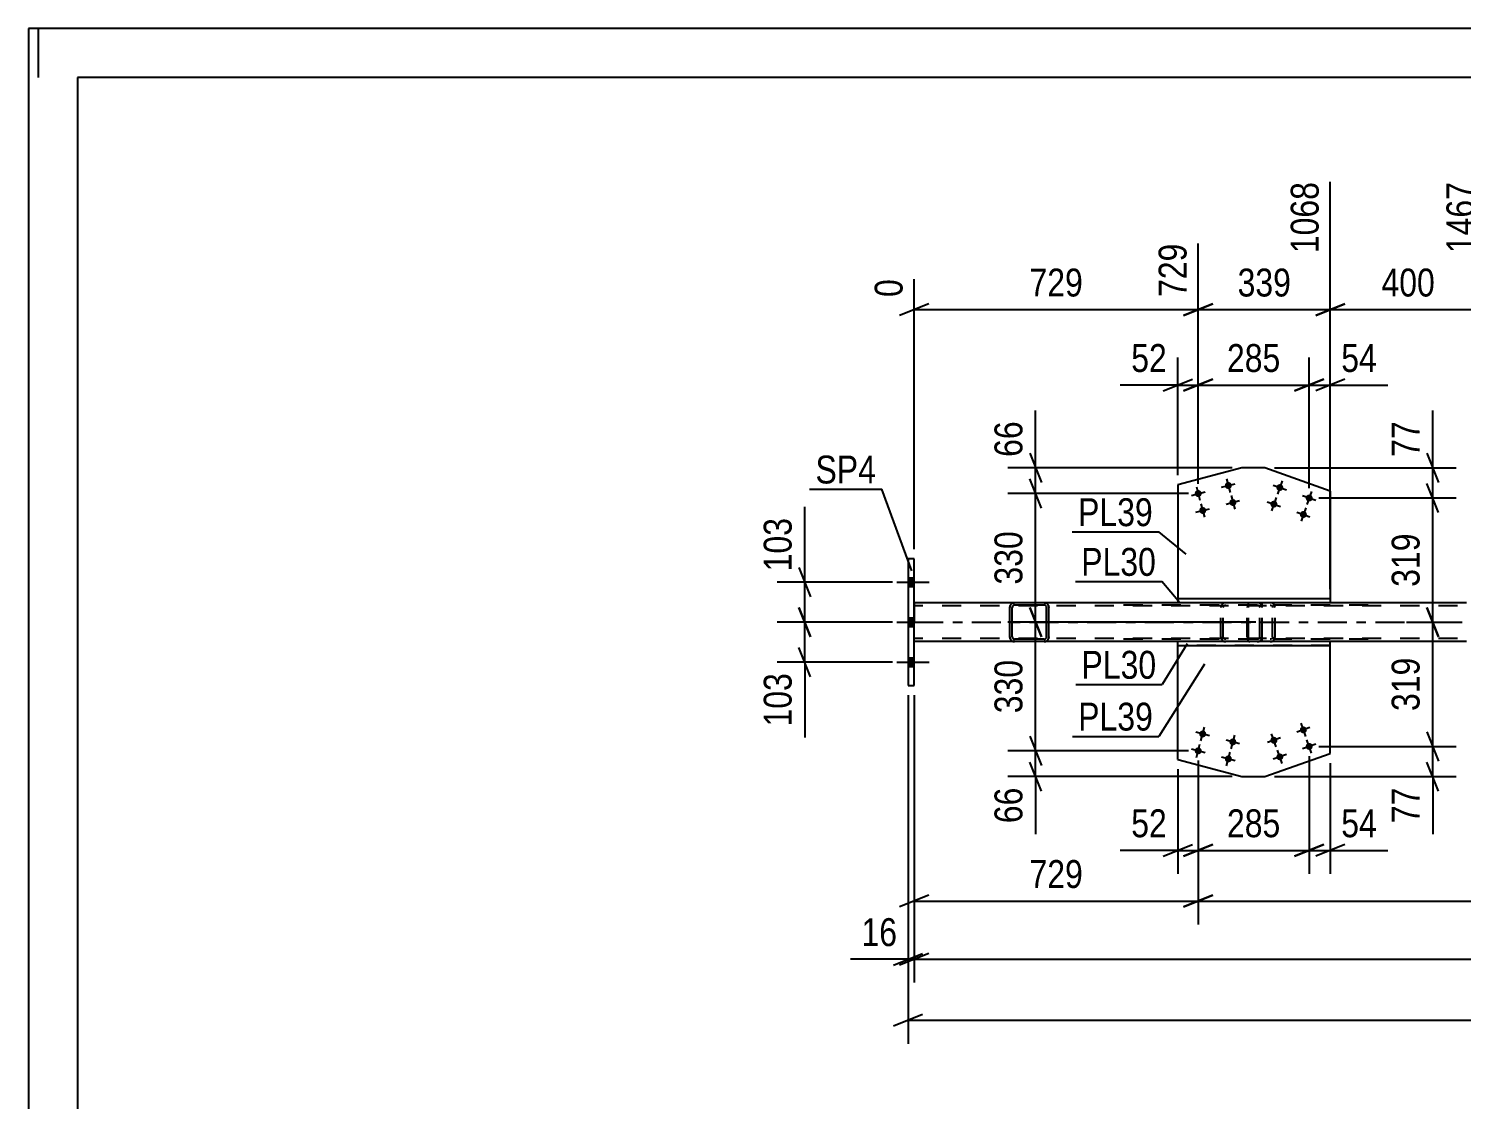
# Model space of a CAD drawing. Header units: millimetres. Extents: x 0 to 841, y 0 to 594.
# Drawn here: x 0 to 147.1, y 484.1 to 594 of the extents above; entities that cross this region are included whole.
import ezdxf

# ---------------------------------------------------------------- set-up
doc = ezdxf.new("R2010")
doc.units = ezdxf.units.MM
doc.linetypes.add('DXK_LINE_DOT2', pattern=[3.9198, 1.9599, -1.9599])
doc.linetypes.add('DXK_LINE_DOT3', pattern=[5.9187, 2.979, -0.9799, 0.9799, -0.9799])
doc.styles.add('Arial Narrow', font='ARIALN.TTF', dxfattribs={"height": 0.2})

# ---------------------------------------------------------------- blocks, each defined once
blk = doc.blocks.new('Unknown-404166606-1135')
at = {"color": 5, "linetype": 'Continuous'}
for p, q in [((841, 594), (0, 594)), ((0, 594), (0, 0)), ((1, 589), (1, 594)), ((836, 589), (5, 589)), ((5, 589), (5, 5))]:
    blk.add_line(p, q, dxfattribs=at)
blk = doc.blocks.new('Part-404166606-1400 - 1346')
at = {"color": 2, "linetype": 'Continuous'}
for p, q in [((124.53, 548.91), (117.96, 547.16)), ((126.9, 548.91), (124.53, 548.91)), ((133.62, 546.52), (126.9, 548.91)), ((117.96, 547.16), (117.96, 535.46)), ((133.62, 546.52), (133.62, 535.46))]:
    blk.add_line(p, q, dxfattribs=at)
at = {"color": 7, "linetype": 'DXK_LINE_DOT2'}
blk.add_line((133.62, 535.46), (117.96, 535.46), dxfattribs=at)
blk = doc.blocks.new('Part-404166606-1504 - 1346')
at = {"color": 2, "linetype": 'Continuous'}
for p, q in [((90.91, 539.56), (90.27, 539.56)), ((90.27, 539.56), (90.27, 526.56)), ((90.91, 526.56), (90.91, 539.56)), ((90.27, 526.56), (90.91, 526.56))]:
    blk.add_line(p, q, dxfattribs=at)
at = {"color": 7, "linetype": 'DXK_LINE_DOT2'}
for p, q in [((90.27, 539.56), (90.27, 526.56)), ((90.91, 526.56), (90.91, 539.56))]:
    blk.add_line(p, q, dxfattribs=at)
blk = doc.blocks.new('Part-404166606-1519 - 1346')
at = {"color": 7, "linetype": 'DXK_LINE_DOT2'}
for p, q in [((125.1, 534.76), (125.08, 534.58)), ((125.08, 531.54), (125.08, 534.58)), ((125.16, 534.91), (125.1, 534.76)), ((125.25, 535.02), (125.16, 534.91)), ((125.22, 534.58), (125.23, 534.67)), ((125.22, 531.54), (125.22, 534.58)), ((125.23, 534.67), (125.26, 534.75)), ((125.35, 535.06), (125.25, 535.02)), ((125.26, 534.75), (125.3, 534.8)), ((125.3, 534.8), (125.35, 534.82)), ((137.51, 535.06), (125.35, 535.06)), ((137.51, 534.82), (125.35, 534.82)), ((126.63, 534.82), (126.63, 535.06)), ((127.64, 535.02), (127.45, 535.06)), ((127.45, 534.82), (127.54, 534.8)), ((127.54, 534.8), (127.62, 534.75)), ((127.62, 534.75), (127.68, 534.67)), ((127.68, 534.67), (127.7, 534.58)), ((127.7, 531.54), (127.7, 534.58)), ((127.93, 534.66), (127.91, 534.76)), ((127.95, 534.58), (127.93, 534.66)), ((127.95, 531.54), (127.95, 534.58)), ((125.08, 531.54), (125.1, 531.35)), ((125.1, 531.35), (125.16, 531.2)), ((125.16, 531.2), (125.25, 531.09)), ((125.23, 531.44), (125.22, 531.54)), ((125.26, 531.37), (125.23, 531.44)), ((125.25, 531.09), (125.35, 531.06)), ((125.3, 531.31), (125.26, 531.37)), ((125.35, 531.3), (125.3, 531.31)), ((137.51, 531.3), (125.35, 531.3)), ((137.51, 531.06), (125.35, 531.06)), ((126.63, 531.06), (126.63, 531.3)), ((127.54, 531.31), (127.45, 531.3)), ((127.45, 531.06), (127.64, 531.09)), ((127.62, 531.37), (127.54, 531.31)), ((127.68, 531.44), (127.62, 531.37)), ((127.7, 531.54), (127.68, 531.44)), ((127.91, 531.35), (127.93, 531.45)), ((127.93, 531.45), (127.95, 531.54))]:
    blk.add_line(p, q, dxfattribs=at)
for centre, start, end in [((127.46, 534.56), 23.8494, 68.8059), ((127.46, 531.55), 291.1941, 336.1506)]:
    blk.add_arc(centre, 0.492, start, end, dxfattribs=at)
blk = doc.blocks.new('Bolt-404166606-1562 - 1346')
at = {"linetype": 'Continuous'}
for points in [[(90.91, 536.72), (90.91, 537.6), (90.27, 537.6), (90.27, 536.72)], [(90.91, 536.72), (90.91, 537.6), (90.27, 537.6), (90.27, 536.72)], [(90.91, 536.72), (90.91, 537.6), (90.27, 537.6), (90.27, 536.72)], [(90.91, 532.62), (90.91, 533.5), (90.27, 533.5), (90.27, 532.62)], [(90.91, 532.62), (90.91, 533.5), (90.27, 533.5), (90.27, 532.62)], [(90.91, 528.52), (90.91, 529.4), (90.27, 529.4), (90.27, 528.52)], [(90.91, 528.52), (90.91, 529.4), (90.27, 529.4), (90.27, 528.52)], [(90.91, 528.52), (90.91, 529.4), (90.27, 529.4), (90.27, 528.52)]]:
    blk.add_hatch(color=1, dxfattribs=at).paths.add_polyline_path(points)
at = {"color": 1, "linetype": 'Continuous'}
for p, q in [((89.11, 537.16), (92.43, 537.16)), ((89.11, 537.16), (92.43, 537.16)), ((89.11, 537.16), (92.43, 537.16)), ((90.27, 537.6), (90.91, 537.6)), ((90.27, 537.6), (90.91, 537.6)), ((90.27, 537.6), (90.91, 537.6)), ((90.27, 536.72), (90.91, 536.72)), ((90.27, 536.72), (90.91, 536.72)), ((90.27, 536.72), (90.91, 536.72)), ((89.11, 533.06), (92.43, 533.06)), ((89.11, 533.06), (92.43, 533.06)), ((90.27, 533.5), (90.91, 533.5)), ((90.27, 533.5), (90.91, 533.5)), ((90.27, 532.62), (90.91, 532.62)), ((90.27, 532.62), (90.91, 532.62)), ((89.11, 528.96), (92.43, 528.96)), ((89.11, 528.96), (92.43, 528.96)), ((89.11, 528.96), (92.43, 528.96)), ((90.27, 529.4), (90.91, 529.4)), ((90.27, 529.4), (90.91, 529.4)), ((90.27, 529.4), (90.91, 529.4)), ((90.27, 528.52), (90.91, 528.52)), ((90.27, 528.52), (90.91, 528.52)), ((90.27, 528.52), (90.91, 528.52))]:
    blk.add_line(p, q, dxfattribs=at)
blk = doc.blocks.new('Part-404166606-1395 - 1346')
at = {"color": 2, "linetype": 'Continuous'}
for p, q in [((117.96, 518.95), (117.96, 530.66)), ((133.62, 519.59), (133.62, 530.66)), ((126.9, 517.2), (133.62, 519.59)), ((117.96, 518.95), (124.53, 517.2)), ((124.53, 517.2), (126.9, 517.2))]:
    blk.add_line(p, q, dxfattribs=at)
at = {"color": 7, "linetype": 'DXK_LINE_DOT2'}
blk.add_line((133.62, 530.66), (117.96, 530.66), dxfattribs=at)
blk = doc.blocks.new('Part-404166606-1416 - 1346')
at = {"color": 2, "linetype": 'Continuous'}
for p, q in [((101.2, 535.06), (90.91, 535.06)), ((117.96, 535.06), (104.24, 535.06)), ((147.6, 535.06), (133.62, 535.06)), ((101.2, 531.06), (90.91, 531.06)), ((117.96, 531.06), (104.24, 531.06)), ((147.6, 531.06), (133.62, 531.06))]:
    blk.add_line(p, q, dxfattribs=at)
at = {"color": 7, "linetype": 'DXK_LINE_DOT2'}
for p, q in [((90.91, 535.06), (90.91, 535.06)), ((90.91, 535.06), (90.91, 531.06)), ((90.91, 531.06), (90.91, 535.06)), ((738.57, 534.74), (90.91, 534.74)), ((104.24, 535.06), (101.2, 535.06)), ((133.62, 535.06), (117.96, 535.06)), ((738.57, 531.38), (90.91, 531.38)), ((90.91, 531.06), (90.91, 531.06)), ((104.24, 531.06), (101.2, 531.06)), ((133.62, 531.06), (117.96, 531.06))]:
    blk.add_line(p, q, dxfattribs=at)
at = {"color": 7, "linetype": 'DXK_LINE_DOT3'}
blk.add_line((90.91, 533.06), (738.57, 533.06), dxfattribs=at)
blk = doc.blocks.new('Part-404166606-1484 - 1346')
at = {"color": 2, "linetype": 'Continuous'}
for p, q in [((133.62, 531.06), (117.96, 531.06)), ((117.96, 530.66), (117.96, 531.06)), ((133.62, 530.66), (133.62, 531.06)), ((117.96, 530.66), (133.62, 530.66))]:
    blk.add_line(p, q, dxfattribs=at)
blk = doc.blocks.new('Part-404166606-1489 - 1346')
at = {"color": 2, "linetype": 'Continuous'}
for p, q in [((133.62, 535.46), (117.96, 535.46)), ((117.96, 535.46), (117.96, 535.06)), ((133.62, 535.46), (133.62, 535.06)), ((133.62, 535.06), (117.96, 535.06))]:
    blk.add_line(p, q, dxfattribs=at)
blk = doc.blocks.new('Bolt-404166606-1571 - 1346')
at = {"linetype": 'Continuous'}
for points in [[(120.17, 521.67, -1), (120.87, 521.49, -1)], [(123.27, 520.85, -1), (123.96, 520.67, -1)], [(119.71, 519.94, -1), (120.41, 519.75, -1)], [(122.8, 519.11, -1), (123.5, 518.93, -1)]]:
    blk.add_hatch(color=1, dxfattribs=at).paths.add_polyline_path(points)
at = {"color": 1, "linetype": 'Continuous'}
for p, q in [((120.34, 520.89), (120.71, 522.28)), ((121.22, 521.4), (119.83, 521.77)), ((124.31, 520.57), (122.92, 520.94)), ((123.43, 520.06), (123.8, 521.46)), ((120.76, 519.66), (119.36, 520.03)), ((119.87, 519.15), (120.24, 520.54)), ((123.85, 518.83), (122.46, 519.2)), ((122.97, 518.32), (123.34, 519.72))]:
    blk.add_line(p, q, dxfattribs=at)
blk = doc.blocks.new('Bolt-404166606-1572 - 1346')
at = {"linetype": 'Continuous'}
for points in [[(130.51, 521.88, -1), (131.19, 522.12, -1)], [(127.49, 520.81, -1), (128.17, 521.05, -1)], [(131.11, 520.18, -1), (131.79, 520.42, -1)], [(128.1, 519.11, -1), (128.77, 519.35, -1)]]:
    blk.add_hatch(color=1, dxfattribs=at).paths.add_polyline_path(points)
at = {"color": 1, "linetype": 'Continuous'}
for p, q in [((131.53, 522.24), (130.17, 521.76)), ((131.09, 521.32), (130.61, 522.68)), ((128.51, 521.17), (127.16, 520.69)), ((128.07, 520.25), (127.59, 521.61)), ((131.69, 519.62), (131.21, 520.98)), ((129.11, 519.47), (127.76, 518.99)), ((128.68, 518.55), (128.19, 519.91)), ((132.13, 520.54), (130.77, 520.06))]:
    blk.add_line(p, q, dxfattribs=at)
blk = doc.blocks.new('Part-404166606-1527 - 1346')
at = {"color": 7, "linetype": 'DXK_LINE_DOT2'}
for p, q in [((126.12, 535.06), (111.13, 535.06)), ((126.12, 534.82), (111.13, 534.82)), ((122.39, 534.66), (122.37, 534.58)), ((122.37, 531.54), (122.37, 534.58)), ((122.41, 534.76), (122.39, 534.66)), ((122.63, 534.58), (122.65, 534.67)), ((122.63, 531.54), (122.63, 534.58)), ((122.65, 534.67), (122.7, 534.75)), ((122.88, 535.06), (122.69, 535.02)), ((122.7, 534.75), (122.79, 534.8)), ((122.79, 534.8), (122.88, 534.82)), ((126.32, 535.02), (126.12, 535.06)), ((126.12, 534.82), (126.22, 534.8)), ((126.22, 534.8), (126.3, 534.75)), ((126.3, 534.75), (126.36, 534.67)), ((126.36, 534.67), (126.38, 534.58)), ((126.38, 531.54), (126.38, 534.58)), ((126.61, 534.66), (126.59, 534.76)), ((126.63, 534.58), (126.61, 534.66)), ((126.63, 531.54), (126.63, 534.58)), ((126.12, 531.3), (111.13, 531.3)), ((126.12, 531.06), (111.13, 531.06)), ((122.37, 531.54), (122.39, 531.45)), ((122.39, 531.45), (122.41, 531.35)), ((122.65, 531.44), (122.63, 531.54)), ((122.7, 531.37), (122.65, 531.44)), ((122.69, 531.09), (122.88, 531.06)), ((122.79, 531.31), (122.7, 531.37)), ((122.88, 531.3), (122.79, 531.31)), ((126.22, 531.31), (126.12, 531.3)), ((126.12, 531.06), (126.32, 531.09)), ((126.3, 531.37), (126.22, 531.31)), ((126.36, 531.44), (126.3, 531.37)), ((126.38, 531.54), (126.36, 531.44)), ((126.59, 531.35), (126.61, 531.45)), ((126.61, 531.45), (126.63, 531.54))]:
    blk.add_line(p, q, dxfattribs=at)
for centre, start, end in [((122.87, 534.55), 110.7583, 155.68), ((126.14, 534.55), 24.32, 69.2417), ((122.87, 531.56), 204.32, 249.2417), ((126.14, 531.56), 290.7583, 335.68)]:
    blk.add_arc(centre, 0.496, start, end, dxfattribs=at)
blk = doc.blocks.new('Bolt-404166606-1569 - 1346')
at = {"linetype": 'Continuous'}
for points in [[(123.5, 547.18, -1), (122.8, 547, -1)], [(120.41, 546.36, -1), (119.71, 546.18, -1)], [(123.96, 545.44, -1), (123.27, 545.26, -1)], [(120.87, 544.62, -1), (120.17, 544.44, -1)]]:
    blk.add_hatch(color=1, dxfattribs=at).paths.add_polyline_path(points)
at = {"color": 1, "linetype": 'Continuous'}
for p, q in [((122.46, 546.91), (123.85, 547.28)), ((122.97, 547.79), (123.34, 546.39)), ((119.36, 546.08), (120.76, 546.45)), ((119.87, 546.96), (120.24, 545.57)), ((123.43, 546.05), (123.8, 544.66)), ((119.83, 544.34), (121.22, 544.71)), ((120.34, 545.22), (120.71, 543.83)), ((122.92, 545.17), (124.31, 545.54))]:
    blk.add_line(p, q, dxfattribs=at)
blk = doc.blocks.new('Bolt-404166606-1570 - 1346')
at = {"linetype": 'Continuous'}
for points in [[(128.77, 546.76, -1), (128.1, 547, -1)], [(131.79, 545.69, -1), (131.11, 545.93, -1)], [(128.17, 545.06, -1), (127.49, 545.3, -1)], [(131.19, 543.99, -1), (130.51, 544.23, -1)]]:
    blk.add_hatch(color=1, dxfattribs=at).paths.add_polyline_path(points)
at = {"color": 1, "linetype": 'Continuous'}
for p, q in [((127.76, 547.12), (129.11, 546.64)), ((128.68, 547.56), (128.19, 546.2)), ((128.07, 545.86), (127.59, 544.5)), ((130.77, 546.05), (132.13, 545.57)), ((131.69, 546.49), (131.21, 545.13)), ((127.15, 545.42), (128.51, 544.94)), ((130.17, 544.35), (131.53, 543.87)), ((131.09, 544.79), (130.61, 543.43))]:
    blk.add_line(p, q, dxfattribs=at)
blk = doc.blocks.new('Part-404166606-20057 - 1346')
at = {"color": 2, "linetype": 'Continuous'}
for p, q in [((100.76, 534.76), (100.72, 534.58)), ((100.72, 531.54), (100.72, 534.58)), ((100.98, 534.67), (100.96, 534.58)), ((100.96, 531.54), (100.96, 534.58)), ((101.03, 534.75), (100.98, 534.67)), ((101.2, 535.06), (101.02, 535.02)), ((101.11, 534.8), (101.03, 534.75)), ((101.2, 534.82), (101.11, 534.8)), ((104.24, 535.06), (101.2, 535.06)), ((104.24, 534.82), (101.2, 534.82)), ((104.43, 535.02), (104.24, 535.06)), ((104.34, 534.8), (104.24, 534.82)), ((104.41, 534.75), (104.34, 534.8)), ((104.47, 534.67), (104.41, 534.75)), ((104.48, 534.58), (104.47, 534.67)), ((104.48, 531.54), (104.48, 534.58)), ((104.72, 534.58), (104.69, 534.76)), ((104.72, 531.54), (104.72, 534.58)), ((100.72, 531.54), (100.76, 531.35)), ((100.96, 531.54), (100.98, 531.44)), ((100.98, 531.44), (101.03, 531.37)), ((101.02, 531.09), (101.2, 531.06)), ((101.03, 531.37), (101.11, 531.31)), ((101.11, 531.31), (101.2, 531.3)), ((104.24, 531.3), (101.2, 531.3)), ((104.24, 531.06), (101.2, 531.06)), ((104.24, 531.3), (104.34, 531.31)), ((104.24, 531.06), (104.43, 531.09)), ((104.34, 531.31), (104.41, 531.37)), ((104.41, 531.37), (104.47, 531.44)), ((104.47, 531.44), (104.48, 531.54)), ((104.69, 531.35), (104.72, 531.54))]:
    blk.add_line(p, q, dxfattribs=at)
at = {"color": 7, "linetype": 'DXK_LINE_DOT2'}
for p, q in [((100.72, 534.58), (100.76, 534.76)), ((100.72, 531.54), (100.72, 534.58)), ((100.96, 531.54), (100.96, 534.58)), ((101.02, 535.02), (101.2, 535.06)), ((104.24, 535.06), (104.43, 535.02)), ((104.48, 531.54), (104.48, 534.58)), ((104.69, 534.76), (104.72, 534.58)), ((104.72, 531.54), (104.72, 534.58)), ((100.76, 531.35), (100.72, 531.54)), ((101.2, 531.06), (101.02, 531.09)), ((104.43, 531.09), (104.24, 531.06)), ((104.72, 531.54), (104.69, 531.35))]:
    blk.add_line(p, q, dxfattribs=at)
at = {"color": 2, "linetype": 'Continuous'}
for centre, start, end in [((101.2, 534.58), 112.5, 157.5), ((104.24, 534.58), 22.5, 67.5), ((101.2, 531.54), 202.5, 247.5), ((104.24, 531.54), 292.5, 337.5)]:
    blk.add_arc(centre, 0.48, start, end, dxfattribs=at)
at = {"color": 7, "linetype": 'DXK_LINE_DOT2'}
for centre, start, end in [((101.2, 534.58), 112.5, 157.5), ((104.24, 534.58), 22.5, 67.5), ((101.2, 531.54), 202.5, 247.5), ((104.24, 531.54), 292.5, 337.5)]:
    blk.add_arc(centre, 0.48, start, end, dxfattribs=at)
blk = doc.blocks.new('StraightDimension-404166606-1878 - 1346')
at = {"color": 7, "linetype": 'Continuous'}
for p, q in [((103.96, 531.56), (102.76, 534.56)), ((125.96, 533.06), (100.51, 533.06)), ((103.36, 519.84), (103.36, 533.06)), ((102.76, 521.34), (103.96, 518.34)), ((119.06, 519.84), (100.51, 519.84))]:
    blk.add_line(p, q, dxfattribs=at)
at = {"color": 0}
blk.add_wipeout([(102.61, 529.79), (98.41, 529.79), (98.41, 523.11), (102.61, 523.11)], dxfattribs=at)
at = {"color": 3, "style": 'Arial Narrow'}
blk.add_text('330', height=2.863, rotation=90.0002, dxfattribs=at).set_placement((102.01, 523.71))
blk = doc.blocks.new('StraightDimension-404166606-34528 - 1346')
at = {"color": 7, "linetype": 'Continuous'}
for p, q in [((120.06, 547.27), (120.06, 571.93)), ((90.91, 540.56), (90.91, 568.28)), ((92.41, 565.75), (89.41, 564.55)), ((90.91, 565.15), (120.06, 565.15)), ((118.56, 564.55), (121.56, 565.75))]:
    blk.add_line(p, q, dxfattribs=at)
at = {"color": 0}
blk.add_wipeout([(108.83, 565.9), (108.83, 570.1), (102.14, 570.1), (102.14, 565.9)], dxfattribs=at)
at = {"color": 3, "style": 'Arial Narrow'}
blk.add_text('729', height=2.863, dxfattribs=at).set_placement((102.74, 566.5))
at = {"color": 0, "linetype": 'Continuous'}
for points in [[(119.46, 572.53), (115.26, 572.53), (115.26, 565.85), (119.46, 565.85)], [(90.31, 568.88), (86.11, 568.88), (86.11, 565.85), (90.31, 565.85)]]:
    blk.add_wipeout(points, dxfattribs=at)
at = {"color": 3, "linetype": 'Continuous', "style": 'Arial Narrow'}
for s, height, p in [('729', 2.863, (118.86, 566.45)), ('0', 2.86, (89.71, 566.45))]:
    blk.add_text(s, height=height, rotation=90.0002, dxfattribs=at).set_placement(p)
blk = doc.blocks.new('StraightDimension-404166606-14667 - 1346')
at = {"color": 7, "linetype": 'Continuous'}
for p, q in [((206.51, 525.96), (206.51, 502.02)), ((120.06, 518.84), (120.06, 502.02)), ((121.56, 505.02), (118.56, 503.82)), ((205.01, 503.82), (208.01, 505.02)), ((120.06, 504.42), (206.51, 504.42))]:
    blk.add_line(p, q, dxfattribs=at)
at = {"color": 0}
blk.add_wipeout([(167.54, 505.17), (167.54, 509.37), (159.03, 509.37), (159.03, 505.17)], dxfattribs=at)
at = {"color": 3, "style": 'Arial Narrow'}
blk.add_text('2161', height=2.863, dxfattribs=at).set_placement((159.63, 505.77))
blk = doc.blocks.new('StraightDimension-404166606-1921 - 1346')
at = {"color": 7, "linetype": 'Continuous'}
for p, q in [((90.27, 525.56), (90.27, 489.78)), ((91.77, 492.78), (88.77, 491.58)), ((90.27, 492.18), (783.59, 492.18))]:
    blk.add_line(p, q, dxfattribs=at)
blk = doc.blocks.new('StraightDimension-404166606-1952 - 1346')
at = {"color": 7, "linetype": 'Continuous'}
for p, q in [((117.96, 517.95), (117.96, 507.23)), ((120.06, 518.84), (120.06, 507.23)), ((117.96, 509.63), (112.05, 509.63)), ((117.96, 509.63), (112.05, 509.63)), ((116.46, 509.03), (119.46, 510.23)), ((117.96, 509.63), (120.06, 509.63)), ((121.56, 510.23), (118.56, 509.03))]:
    blk.add_line(p, q, dxfattribs=at)
at = {"color": 0}
blk.add_wipeout([(117.44, 510.38), (117.44, 514.58), (112.58, 514.58), (112.58, 510.38)], dxfattribs=at)
at = {"color": 3, "style": 'Arial Narrow'}
blk.add_text('52', height=2.863, dxfattribs=at).set_placement((113.18, 510.98))
blk = doc.blocks.new('StraightDimension-404166606-2054 - 1346')
at = {"color": 7, "linetype": 'Continuous'}
for p, q in [((90.91, 525.56), (90.91, 496.05)), ((92.41, 499.05), (89.41, 497.85)), ((90.91, 498.45), (783.59, 498.45))]:
    blk.add_line(p, q, dxfattribs=at)
blk = doc.blocks.new('StraightDimension-404166606-2044 - 1346')
at = {"color": 7, "linetype": 'Continuous'}
for p, q in [((90.27, 525.56), (90.27, 496.05)), ((90.91, 525.56), (90.91, 496.05)), ((88.77, 497.85), (91.77, 499.05)), ((92.41, 499.05), (89.41, 497.85)), ((90.27, 498.45), (84.36, 498.45)), ((90.27, 498.45), (84.36, 498.45)), ((90.27, 498.45), (90.91, 498.45))]:
    blk.add_line(p, q, dxfattribs=at)
at = {"color": 0}
blk.add_wipeout([(89.74, 499.2), (89.74, 503.4), (84.89, 503.4), (84.89, 499.2)], dxfattribs=at)
at = {"color": 3, "style": 'Arial Narrow'}
blk.add_text('16', height=2.863, dxfattribs=at).set_placement((85.49, 499.8))
blk = doc.blocks.new('StraightDimension-404166606-1904 - 1346')
at = {"color": 7, "linetype": 'Continuous'}
for p, q in [((103.96, 544.77), (102.76, 547.77)), ((119.06, 546.27), (100.51, 546.27)), ((103.36, 533.06), (103.36, 546.27)), ((102.76, 534.56), (103.96, 531.56)), ((125.96, 533.06), (100.51, 533.06))]:
    blk.add_line(p, q, dxfattribs=at)
at = {"color": 0}
blk.add_wipeout([(102.61, 543), (98.41, 543), (98.41, 536.32), (102.61, 536.32)], dxfattribs=at)
at = {"color": 3, "style": 'Arial Narrow'}
blk.add_text('330', height=2.863, rotation=90.0002, dxfattribs=at).set_placement((102.01, 536.92))
blk = doc.blocks.new('StraightDimension-404166606-1868 - 1346')
at = {"color": 7, "linetype": 'Continuous'}
for p, q in [((103.36, 548.91), (103.36, 554.81)), ((103.36, 548.91), (103.36, 554.81)), ((102.76, 550.41), (103.96, 547.41)), ((123.53, 548.91), (100.51, 548.91)), ((103.36, 546.27), (103.36, 548.91)), ((103.96, 544.77), (102.76, 547.77)), ((119.06, 546.27), (100.51, 546.27))]:
    blk.add_line(p, q, dxfattribs=at)
at = {"color": 0}
blk.add_wipeout([(102.61, 554.29), (98.41, 554.29), (98.41, 549.43), (102.61, 549.43)], dxfattribs=at)
at = {"color": 3, "style": 'Arial Narrow'}
blk.add_text('66', height=2.863, rotation=90.0002, dxfattribs=at).set_placement((102.01, 550.03))
blk = doc.blocks.new('StraightDimension-404166606-1824 - 1346')
at = {"color": 7, "linetype": 'Continuous'}
for p, q in [((131.45, 546.81), (131.45, 560.25)), ((133.62, 547.52), (133.62, 560.25)), ((129.95, 556.8), (132.95, 558)), ((131.45, 557.4), (133.62, 557.4)), ((135.12, 558), (132.12, 556.8)), ((133.62, 557.4), (139.52, 557.4)), ((133.62, 557.4), (139.52, 557.4))]:
    blk.add_line(p, q, dxfattribs=at)
at = {"color": 0}
blk.add_wipeout([(139, 558.15), (139, 562.35), (134.14, 562.35), (134.14, 558.15)], dxfattribs=at)
at = {"color": 3, "style": 'Arial Narrow'}
blk.add_text('54', height=2.863, dxfattribs=at).set_placement((134.74, 558.75))
blk = doc.blocks.new('StraightDimension-404166606-1835 - 1346')
at = {"color": 7, "linetype": 'Continuous'}
for p, q in [((120.06, 547.27), (120.06, 560.25)), ((131.45, 546.81), (131.45, 560.25)), ((118.56, 556.8), (121.56, 558)), ((120.06, 557.4), (131.45, 557.4)), ((132.95, 558), (129.95, 556.8))]:
    blk.add_line(p, q, dxfattribs=at)
at = {"color": 0}
blk.add_wipeout([(129.1, 558.15), (129.1, 562.35), (122.41, 562.35), (122.41, 558.15)], dxfattribs=at)
at = {"color": 3, "style": 'Arial Narrow'}
blk.add_text('285', height=2.863, dxfattribs=at).set_placement((123.01, 558.75))
blk = doc.blocks.new('StraightDimension-404166606-1845 - 1346')
at = {"color": 7, "linetype": 'Continuous'}
for p, q in [((117.96, 548.16), (117.96, 560.25)), ((120.06, 547.27), (120.06, 560.25)), ((117.96, 557.4), (112.05, 557.4)), ((117.96, 557.4), (112.05, 557.4)), ((116.46, 556.8), (119.46, 558)), ((117.96, 557.4), (120.06, 557.4)), ((121.56, 558), (118.56, 556.8))]:
    blk.add_line(p, q, dxfattribs=at)
at = {"color": 0}
blk.add_wipeout([(117.43, 558.15), (117.43, 562.35), (112.58, 562.35), (112.58, 558.15)], dxfattribs=at)
at = {"color": 3, "style": 'Arial Narrow'}
blk.add_text('52', height=2.863, dxfattribs=at).set_placement((113.18, 558.75))
blk = doc.blocks.new('StraightDimension-404166606-1894 - 1346')
at = {"color": 7, "linetype": 'Continuous'}
for p, q in [((102.76, 521.34), (103.96, 518.34)), ((119.06, 519.84), (100.51, 519.84)), ((103.36, 517.2), (103.36, 519.84)), ((103.96, 515.7), (102.76, 518.7)), ((123.53, 517.2), (100.51, 517.2)), ((103.36, 517.2), (103.36, 511.3)), ((103.36, 517.2), (103.36, 511.3))]:
    blk.add_line(p, q, dxfattribs=at)
at = {"color": 0}
blk.add_wipeout([(102.61, 516.68), (98.41, 516.68), (98.41, 511.82), (102.61, 511.82)], dxfattribs=at)
at = {"color": 3, "style": 'Arial Narrow'}
blk.add_text('66', height=2.863, rotation=90.0002, dxfattribs=at).set_placement((102.01, 512.42))
blk = doc.blocks.new('StraightDimension-404166606-1932 - 1346')
at = {"color": 7, "linetype": 'Continuous'}
for p, q in [((131.45, 519.3), (131.45, 507.23)), ((133.62, 518.59), (133.62, 507.23)), ((129.95, 509.03), (132.95, 510.23)), ((131.45, 509.63), (133.62, 509.63)), ((135.12, 510.23), (132.12, 509.03)), ((133.62, 509.63), (139.52, 509.63)), ((133.62, 509.63), (139.52, 509.63))]:
    blk.add_line(p, q, dxfattribs=at)
at = {"color": 0}
blk.add_wipeout([(139, 510.38), (139, 514.58), (134.14, 514.58), (134.14, 510.38)], dxfattribs=at)
at = {"color": 3, "style": 'Arial Narrow'}
blk.add_text('54', height=2.863, dxfattribs=at).set_placement((134.74, 510.98))
blk = doc.blocks.new('StraightDimension-404166606-1942 - 1346')
at = {"color": 7, "linetype": 'Continuous'}
for p, q in [((131.45, 519.3), (131.45, 507.23)), ((120.06, 518.84), (120.06, 507.23)), ((118.56, 509.03), (121.56, 510.23)), ((120.06, 509.63), (131.45, 509.63)), ((132.95, 510.23), (129.95, 509.03))]:
    blk.add_line(p, q, dxfattribs=at)
at = {"color": 0}
blk.add_wipeout([(129.1, 510.38), (129.1, 514.58), (122.41, 514.58), (122.41, 510.38)], dxfattribs=at)
at = {"color": 3, "style": 'Arial Narrow'}
blk.add_text('285', height=2.863, dxfattribs=at).set_placement((123.01, 510.98))
blk = doc.blocks.new('StraightDimension-404166606-1963 - 1346')
at = {"color": 7, "linetype": 'Continuous'}
for p, q in [((144.13, 548.91), (144.13, 554.81)), ((144.13, 548.91), (144.13, 554.81)), ((143.53, 550.41), (144.73, 547.41)), ((127.9, 548.91), (146.53, 548.91)), ((144.13, 545.81), (144.13, 548.91)), ((144.73, 544.31), (143.53, 547.31)), ((132.45, 545.81), (146.53, 545.81))]:
    blk.add_line(p, q, dxfattribs=at)
at = {"color": 0}
blk.add_wipeout([(143.38, 554.29), (139.18, 554.29), (139.18, 549.43), (143.38, 549.43)], dxfattribs=at)
at = {"color": 3, "style": 'Arial Narrow'}
blk.add_text('77', height=2.863, rotation=90.0002, dxfattribs=at).set_placement((142.78, 550.03))
blk = doc.blocks.new('StraightDimension-404166606-1973 - 1346')
at = {"color": 7, "linetype": 'Continuous'}
for p, q in [((144.73, 544.31), (143.53, 547.31)), ((132.45, 545.81), (146.53, 545.81)), ((144.13, 533.06), (144.13, 545.81)), ((143.53, 534.56), (144.73, 531.56)), ((141.43, 533.06), (146.53, 533.06))]:
    blk.add_line(p, q, dxfattribs=at)
at = {"color": 0}
blk.add_wipeout([(143.38, 542.77), (139.18, 542.77), (139.18, 536.09), (143.38, 536.09)], dxfattribs=at)
at = {"color": 3, "style": 'Arial Narrow'}
blk.add_text('319', height=2.863, rotation=90.0002, dxfattribs=at).set_placement((142.78, 536.69))
blk = doc.blocks.new('StraightDimension-404166606-1989 - 1346')
at = {"color": 7, "linetype": 'Continuous'}
for p, q in [((144.73, 531.56), (143.53, 534.56)), ((141.43, 533.06), (146.53, 533.06)), ((144.13, 520.3), (144.13, 533.06)), ((143.53, 521.8), (144.73, 518.8)), ((132.45, 520.3), (146.53, 520.3))]:
    blk.add_line(p, q, dxfattribs=at)
at = {"color": 0}
blk.add_wipeout([(143.38, 530.02), (139.18, 530.02), (139.18, 523.34), (143.38, 523.34)], dxfattribs=at)
at = {"color": 3, "style": 'Arial Narrow'}
blk.add_text('319', height=2.863, rotation=90.0002, dxfattribs=at).set_placement((142.78, 523.94))
blk = doc.blocks.new('StraightDimension-404166606-2005 - 1346')
at = {"color": 7, "linetype": 'Continuous'}
for p, q in [((143.53, 521.8), (144.73, 518.8)), ((132.45, 520.3), (146.53, 520.3)), ((144.13, 517.2), (144.13, 520.3)), ((144.73, 515.7), (143.53, 518.7)), ((127.9, 517.2), (146.53, 517.2)), ((144.13, 517.2), (144.13, 511.3)), ((144.13, 517.2), (144.13, 511.3))]:
    blk.add_line(p, q, dxfattribs=at)
at = {"color": 0}
blk.add_wipeout([(143.38, 516.68), (139.18, 516.68), (139.18, 511.82), (143.38, 511.82)], dxfattribs=at)
at = {"color": 3, "style": 'Arial Narrow'}
blk.add_text('77', height=2.863, rotation=90.0002, dxfattribs=at).set_placement((142.78, 512.42))
blk = doc.blocks.new('StraightDimension-404166606-34526 - 1346')
at = {"color": 7, "linetype": 'Continuous'}
for p, q in [((133.62, 536.46), (133.62, 578.26)), ((149.6, 538.06), (149.6, 578.26)), ((135.12, 565.75), (132.12, 564.55)), ((133.62, 565.15), (149.6, 565.15)), ((148.1, 564.55), (151.1, 565.75))]:
    blk.add_line(p, q, dxfattribs=at)
at = {"color": 0}
blk.add_wipeout([(144.95, 565.9), (144.95, 570.1), (138.27, 570.1), (138.27, 565.9)], dxfattribs=at)
at = {"color": 3, "style": 'Arial Narrow'}
blk.add_text('400', height=2.863, dxfattribs=at).set_placement((138.87, 566.5))
at = {"color": 0, "linetype": 'Continuous'}
blk.add_wipeout([(149, 578.86), (144.8, 578.86), (144.8, 570.35), (149, 570.35)], dxfattribs=at)
at = {"color": 3, "linetype": 'Continuous', "style": 'Arial Narrow'}
blk.add_text('1467', height=2.863, rotation=90.0002, dxfattribs=at).set_placement((148.4, 570.95))
blk = doc.blocks.new('StraightDimension-404166606-14668 - 1346')
at = {"color": 7, "linetype": 'Continuous'}
for p, q in [((90.91, 525.56), (90.91, 502.02)), ((120.06, 518.84), (120.06, 502.02)), ((92.41, 505.02), (89.41, 503.82)), ((118.56, 503.82), (121.56, 505.02)), ((90.91, 504.42), (120.06, 504.42))]:
    blk.add_line(p, q, dxfattribs=at)
at = {"color": 0}
blk.add_wipeout([(108.83, 505.17), (108.83, 509.37), (102.14, 509.37), (102.14, 505.17)], dxfattribs=at)
at = {"color": 3, "style": 'Arial Narrow'}
blk.add_text('729', height=2.863, dxfattribs=at).set_placement((102.74, 505.77))
blk = doc.blocks.new('StraightDimension-404166606-23885 - 1346')
at = {"color": 7, "linetype": 'Continuous'}
for p, q in [((79.67, 537.16), (79.67, 544.89)), ((79.67, 537.16), (79.67, 544.89)), ((79.07, 538.66), (80.27, 535.66)), ((88.67, 537.16), (76.82, 537.16)), ((79.67, 533.06), (79.67, 537.16)), ((80.27, 531.56), (79.07, 534.56)), ((88.67, 533.06), (76.82, 533.06))]:
    blk.add_line(p, q, dxfattribs=at)
at = {"color": 0}
blk.add_wipeout([(78.92, 544.36), (74.72, 544.36), (74.72, 537.68), (78.92, 537.68)], dxfattribs=at)
at = {"color": 3, "style": 'Arial Narrow'}
blk.add_text('103', height=2.863, rotation=90.0002, dxfattribs=at).set_placement((78.32, 538.28))
blk = doc.blocks.new('StraightDimension-404166606-23886 - 1346')
at = {"color": 7, "linetype": 'Continuous'}
for p, q in [((79.07, 534.56), (80.27, 531.56)), ((88.67, 533.06), (76.82, 533.06)), ((79.67, 528.96), (79.67, 533.06)), ((80.27, 527.46), (79.07, 530.46)), ((88.67, 528.96), (76.82, 528.96)), ((79.67, 528.96), (79.67, 521.22)), ((79.67, 528.96), (79.67, 521.22))]:
    blk.add_line(p, q, dxfattribs=at)
at = {"color": 0}
blk.add_wipeout([(78.92, 528.43), (74.72, 528.43), (74.72, 521.75), (78.92, 521.75)], dxfattribs=at)
at = {"color": 3, "style": 'Arial Narrow'}
blk.add_text('103', height=2.863, rotation=90.0002, dxfattribs=at).set_placement((78.32, 522.35))
blk = doc.blocks.new('StraightDimension-404166606-34527 - 1346')
at = {"color": 7, "linetype": 'Continuous'}
for p, q in [((133.62, 536.46), (133.62, 578.26)), ((120.06, 547.27), (120.06, 571.93)), ((121.56, 565.75), (118.56, 564.55)), ((120.06, 565.15), (133.62, 565.15)), ((132.12, 564.55), (135.12, 565.75))]:
    blk.add_line(p, q, dxfattribs=at)
at = {"color": 0}
blk.add_wipeout([(130.18, 565.9), (130.18, 570.1), (123.5, 570.1), (123.5, 565.9)], dxfattribs=at)
at = {"color": 3, "style": 'Arial Narrow'}
blk.add_text('339', height=2.863, dxfattribs=at).set_placement((124.1, 566.5))
at = {"color": 0, "linetype": 'Continuous'}
blk.add_wipeout([(133.02, 578.86), (128.82, 578.86), (128.82, 570.35), (133.02, 570.35)], dxfattribs=at)
at = {"color": 3, "linetype": 'Continuous', "style": 'Arial Narrow'}
blk.add_text('1068', height=2.863, rotation=90.0002, dxfattribs=at).set_placement((132.42, 570.95))
blk = doc.blocks.new('Mark-404166606-1391 - 1346')
at = {"color": 0}
blk.add_wipeout([(115.42, 521.93), (115.42, 524.93), (107.74, 524.93), (107.74, 521.93)], dxfattribs=at)
blk.add_wipeout([(115.42, 521.93), (115.42, 524.93), (107.74, 524.93), (107.74, 521.93)], dxfattribs=at)
at = {"color": 30, "linetype": 'Continuous'}
for p in [(120.69, 528.76), (107.14, 521.33)]:
    blk.add_line(p, (116.02, 521.33), dxfattribs=at)
at = {"color": 3, "style": 'Arial Narrow'}
blk.add_text('PL39', height=2.863, dxfattribs=at).set_placement((107.74, 521.93))
blk = doc.blocks.new('Mark-404166606-1396 - 1346')
at = {"color": 0}
blk.add_wipeout([(115.4, 542.92), (115.4, 545.92), (107.73, 545.92), (107.73, 542.92)], dxfattribs=at)
blk.add_wipeout([(115.4, 542.92), (115.4, 545.92), (107.73, 545.92), (107.73, 542.92)], dxfattribs=at)
at = {"color": 30, "linetype": 'Continuous'}
for p in [(107.13, 542.32), (118.82, 540.03)]:
    blk.add_line(p, (116, 542.32), dxfattribs=at)
at = {"color": 3, "style": 'Arial Narrow'}
blk.add_text('PL39', height=2.863, dxfattribs=at).set_placement((107.73, 542.92))
blk = doc.blocks.new('Mark-404166606-1480 - 1346')
at = {"color": 0}
blk.add_wipeout([(115.75, 527.25), (115.75, 530.25), (108.08, 530.25), (108.08, 527.25)], dxfattribs=at)
blk.add_wipeout([(115.75, 527.25), (115.75, 530.25), (108.08, 530.25), (108.08, 527.25)], dxfattribs=at)
at = {"color": 30, "linetype": 'Continuous'}
for p in [(118.91, 530.83), (107.48, 526.65)]:
    blk.add_line(p, (116.35, 526.65), dxfattribs=at)
at = {"color": 3, "style": 'Arial Narrow'}
blk.add_text('PL30', height=2.863, dxfattribs=at).set_placement((108.08, 527.25))
blk = doc.blocks.new('Mark-404166606-1485 - 1346')
at = {"color": 0}
blk.add_wipeout([(115.73, 537.82), (115.73, 540.82), (108.05, 540.82), (108.05, 537.82)], dxfattribs=at)
blk.add_wipeout([(115.73, 537.82), (115.73, 540.82), (108.05, 540.82), (108.05, 537.82)], dxfattribs=at)
at = {"color": 30, "linetype": 'Continuous'}
for p in [(107.45, 537.22), (118.17, 535.06)]:
    blk.add_line(p, (116.33, 537.22), dxfattribs=at)
at = {"color": 3, "style": 'Arial Narrow'}
blk.add_text('PL30', height=2.863, dxfattribs=at).set_placement((108.05, 537.82))
blk = doc.blocks.new('Mark-404166606-1500 - 1346')
at = {"color": 0}
blk.add_wipeout([(86.99, 547.3), (86.99, 550.3), (80.77, 550.3), (80.77, 547.3)], dxfattribs=at)
blk.add_wipeout([(86.99, 547.3), (86.99, 550.3), (80.77, 550.3), (80.77, 547.3)], dxfattribs=at)
at = {"color": 30, "linetype": 'Continuous'}
for p in [(80.17, 546.7), (90.66, 538.32)]:
    blk.add_line(p, (87.59, 546.7), dxfattribs=at)
at = {"color": 3, "style": 'Arial Narrow'}
blk.add_text('SP4', height=2.863, dxfattribs=at).set_placement((80.77, 547.3))

msp = doc.modelspace()

# ---------------------------------------------------------------- block references
for name in ['Unknown-404166606-1135', 'Part-404166606-1400 - 1346', 'Bolt-404166606-1569 - 1346', 'Bolt-404166606-1570 - 1346', 'Part-404166606-1504 - 1346', 'Bolt-404166606-1562 - 1346', 'Part-404166606-1489 - 1346', 'Part-404166606-1416 - 1346', 'Part-404166606-20057 - 1346', 'Part-404166606-1527 - 1346', 'Part-404166606-1519 - 1346', 'Part-404166606-1484 - 1346', 'Part-404166606-1395 - 1346', 'Bolt-404166606-1571 - 1346', 'Bolt-404166606-1572 - 1346']:
    msp.add_blockref(name, (0, 0))

# ---------------------------------------------------------------- next in the draw order: block references
for name in ['StraightDimension-404166606-34528 - 1346', 'StraightDimension-404166606-1824 - 1346', 'StraightDimension-404166606-1878 - 1346']:
    msp.add_blockref(name, (0, 0))

# ---------------------------------------------------------------- next in the draw order: block references
for name in ['StraightDimension-404166606-1904 - 1346', 'StraightDimension-404166606-23885 - 1346', 'StraightDimension-404166606-14667 - 1346']:
    msp.add_blockref(name, (0, 0))

# ---------------------------------------------------------------- next in the draw order: block references
for name in ['StraightDimension-404166606-1868 - 1346', 'Mark-404166606-1500 - 1346', 'StraightDimension-404166606-1921 - 1346']:
    msp.add_blockref(name, (0, 0))

# ---------------------------------------------------------------- next in the draw order: block references
for name in ['StraightDimension-404166606-1835 - 1346', 'StraightDimension-404166606-1952 - 1346']:
    msp.add_blockref(name, (0, 0))

# ---------------------------------------------------------------- next in the draw order: block references
for name in ['StraightDimension-404166606-1845 - 1346', 'StraightDimension-404166606-1963 - 1346', 'StraightDimension-404166606-2054 - 1346']:
    msp.add_blockref(name, (0, 0))

# ---------------------------------------------------------------- next in the draw order: block references
for name in ['StraightDimension-404166606-1973 - 1346', 'StraightDimension-404166606-2044 - 1346', 'StraightDimension-404166606-1894 - 1346', 'StraightDimension-404166606-1932 - 1346']:
    msp.add_blockref(name, (0, 0))

# ---------------------------------------------------------------- next in the draw order: block references
for name in ['StraightDimension-404166606-34526 - 1346', 'StraightDimension-404166606-23886 - 1346', 'StraightDimension-404166606-1942 - 1346']:
    msp.add_blockref(name, (0, 0))

# ---------------------------------------------------------------- next in the draw order: block references
for name in ['StraightDimension-404166606-34527 - 1346', 'StraightDimension-404166606-1989 - 1346', 'StraightDimension-404166606-14668 - 1346']:
    msp.add_blockref(name, (0, 0))

# ---------------------------------------------------------------- next in the draw order: block references
for name in ['Mark-404166606-1396 - 1346', 'Mark-404166606-1391 - 1346', 'StraightDimension-404166606-2005 - 1346']:
    msp.add_blockref(name, (0, 0))

# ---------------------------------------------------------------- next in the draw order: block references
for name in ['Mark-404166606-1485 - 1346', 'Mark-404166606-1480 - 1346']:
    msp.add_blockref(name, (0, 0))

doc.saveas('drawing.dxf')
